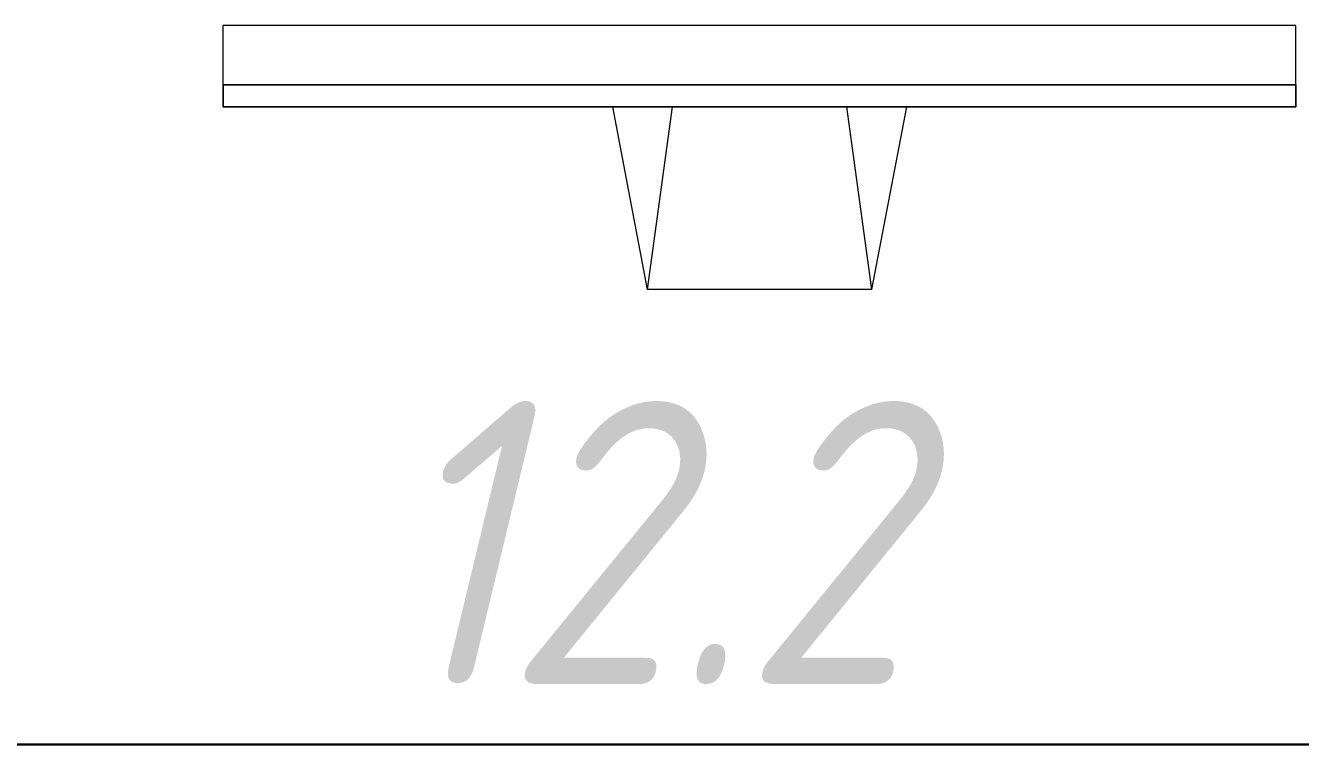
# Model space of a CAD drawing. Header units: millimetres. Extents: x -32954 to 151739, y -65671 to 56243.
# Drawn here: x -7636 to -6959, y -22574 to -22193 of the extents above; entities that cross this region are included whole.
import ezdxf

# ---------------------------------------------------------------- set-up
doc = ezdxf.new("R2010")
doc.units = ezdxf.units.MM
for name, color, linetype, lineweight in [('M-EQPM', 7, 'Continuous', 9), ('M-EQPM-IDEN', 7, 'Continuous', 9), ('ТХ_оборудование', 6, 'Continuous', 30)]:
    doc.layers.add(name, color=color, linetype=linetype, lineweight=lineweight)
doc.styles.add('GOST Common_I', font='GOST_Common Italic.ttf', dxfattribs={"width": 0.9, "height": 150})

# ---------------------------------------------------------------- blocks, each defined once
blk = doc.blocks.new('АРМ_Компьютер - ГКБ_АРМ2 _2_2_-10171765-О_ТХ_01')
at = {"layer": 'M-EQPM'}
for p, q in [((-77.87, -67.38), (-59.46, 29.37)), ((-59.46, 29.37), (59.46, 29.37)), ((-46.12, -67.38), (-59.46, 29.37)), ((59.46, 29.37), (46.12, -67.38)), ((59.46, 29.37), (77.87, -67.38)), ((-284.46, -67.38), (-284.46, -110.56)), ((284.46, -67.38), (-284.46, -67.38)), ((-284.46, -78.3), (-284.46, -67.38)), ((-284.46, -67.38), (-284.46, -79.06)), ((-284.46, -67.38), (284.46, -67.38)), ((-284.46, -67.38), (284.46, -67.38)), ((284.46, -67.38), (284.46, -110.56)), ((284.46, -79.06), (284.46, -67.38)), ((284.46, -67.38), (284.46, -78.3)), ((-284.46, -79.06), (-284.46, -78.3)), ((284.46, -79.06), (-284.46, -79.06)), ((-284.46, -79.06), (284.46, -79.06)), ((284.46, -78.3), (284.46, -79.06)), ((-284.46, -110.56), (284.46, -110.56))]:
    blk.add_line(p, q, dxfattribs=at)

msp = doc.modelspace()

# ---------------------------------------------------------------- linework, layer by layer
at = {"layer": 'ТХ_оборудование', "color": 1}
msp.add_lwpolyline([(-7927.83, -21874.12), (-6427.83, -21874.12), (-6427.83, -22574.12), (-7927.83, -22574.12)], close=True, dxfattribs=at)

# ---------------------------------------------------------------- block references
at = {"layer": 'M-EQPM', "rotation": 180}
msp.add_blockref('АРМ_Компьютер - ГКБ_АРМ2 _2_2_-10171765-О_ТХ_01', (-7246.24, -22303.61), dxfattribs=at)

# ---------------------------------------------------------------- texts
at = {"layer": 'M-EQPM-IDEN', "insert": (-7445.88, -22392.07), "char_height": 150, "width": 382.4049, "attachment_point": 1, "style": 'GOST Common_I'}
msp.add_mtext('12.2', dxfattribs=at)

doc.saveas('drawing.dxf')
